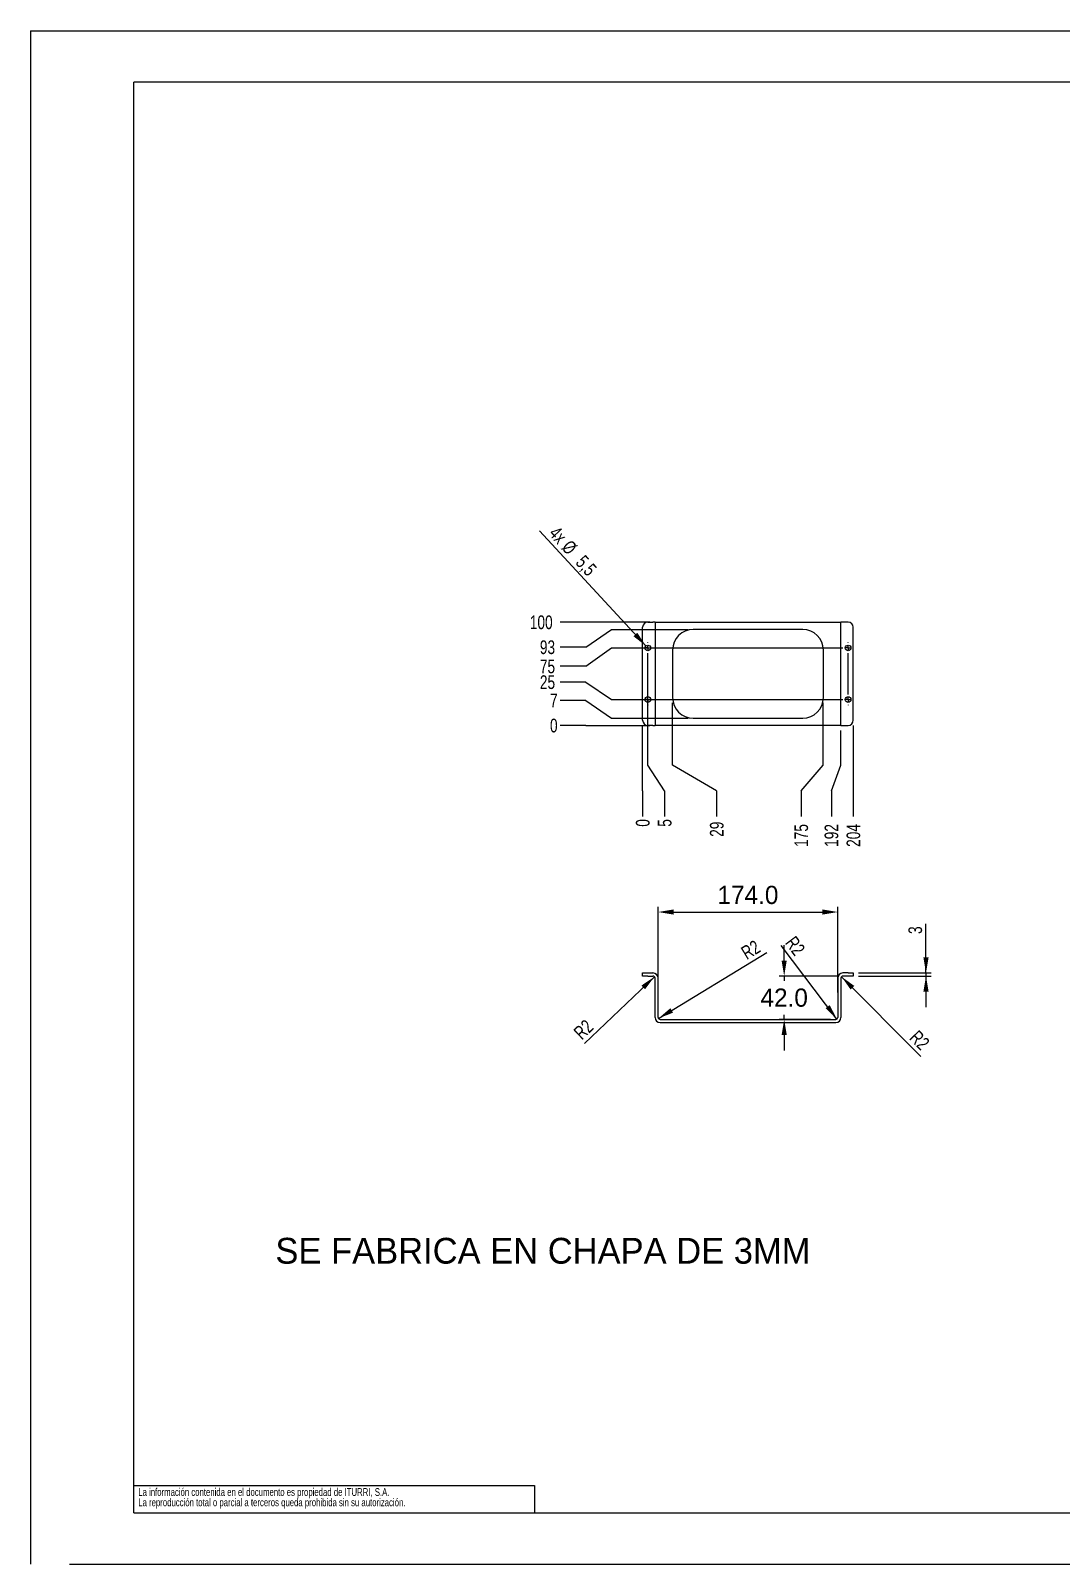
# Model space of a CAD drawing. Extents: x 0 to 797, y 0 to 297.
# Drawn here: x 0 to 199.7, y 0 to 297 of the extents above; entities that cross this region are included whole.
import ezdxf

# ---------------------------------------------------------------- set-up
doc = ezdxf.new("R2010")
doc.units = 0
doc.header["$PDSIZE"] = -1
doc.layers.get('0').update_dxf_attribs({"linetype": 'CONTINUOUS'})
doc.layers.get('Defpoints').update_dxf_attribs({"linetype": 'CONTINUOUS'})
doc.layers.add('FORMATO', color=7, linetype='CONTINUOUS')
doc.layers.add('SLD-0', color=7, linetype='CONTINUOUS')
doc.styles.add('SLDTEXTSTYLE0', font='TXT', dxfattribs={"width": 0.75})
doc.dimstyles.new('ISO-25', dxfattribs={"dimtxt": 2.5, "dimasz": 2.5, "dimexe": 1.25, "dimexo": 0.625, "dimtad": 1, "dimdsep": 46, "dimtxsty": 'Standard', "dimcen": 2.5, "dimadec": 0, "dimazin": 0, "dimtfac": 1, "dimtmove": 0, "dimatfit": 3, "dimfxl": 1, "dimarcsym": 0})
doc.dimstyles.new('SLDDIMSTYLE0', dxfattribs={"dimtxt": 2.645833, "dimasz": 3, "dimexe": 0, "dimexo": 0.0625, "dimgap": 0.661458, "dimtad": 0, "dimtih": 1, "dimtoh": 1, "dimdec": 0, "dimlfac": 5, "dimrnd": 1e-09, "dimdsep": 46, "dimtxsty": 'SLDTEXTSTYLE0', "dimblk1": 'NONE', "dimblk2": 'NONE', "dimsah": 1, "dimcen": 0.09, "dimadec": 0, "dimazin": 0, "dimtfac": 1, "dimtdec": 0, "dimtofl": 0, "dimtmove": 0, "dimatfit": 3, "dimldrblk": 'NONE', "dimfxl": 1, "dimtolj": 1, "dimtzin": 12, "dimarcsym": 0})
doc.dimstyles.new('SLDDIMSTYLE1', dxfattribs={"dimtxt": 2.645833, "dimasz": 3, "dimexe": 0, "dimexo": 0.0625, "dimgap": 0.661458, "dimtad": 0, "dimtih": 1, "dimtoh": 1, "dimdec": 1, "dimlfac": 5, "dimrnd": 1e-09, "dimzin": 12, "dimdsep": 46, "dimtxsty": 'SLDTEXTSTYLE0', "dimblk1": 'NONE', "dimblk2": 'NONE', "dimsah": 1, "dimcen": 0.09, "dimadec": 0, "dimazin": 0, "dimtfac": 1, "dimtdec": 1, "dimtofl": 0, "dimtmove": 0, "dimatfit": 3, "dimldrblk": 'NONE', "dimfxl": 1, "dimtolj": 1, "dimtzin": 12, "dimarcsym": 0})
doc.dimstyles.new('SLDDIMSTYLE2', dxfattribs={"dimtxt": 2.645833, "dimasz": 3, "dimexe": 0, "dimexo": 0.0625, "dimgap": 0.661458, "dimtad": 1, "dimdec": 1, "dimlfac": 5, "dimrnd": 1e-09, "dimzin": 12, "dimdsep": 46, "dimtxsty": 'SLDTEXTSTYLE0', "dimblk1": 'NONE', "dimblk2": 'NONE', "dimsah": 1, "dimcen": 0, "dimadec": 0, "dimazin": 0, "dimtfac": 1, "dimtdec": 1, "dimtmove": 0, "dimatfit": 3, "dimldrblk": 'NONE', "dimfxl": 1, "dimtolj": 1, "dimtzin": 12, "dimarcsym": 0})
doc.dimstyles.new('SLDDIMSTYLE4', dxfattribs={"dimtxt": 2.645833, "dimasz": 3, "dimexe": 0, "dimexo": 0.0625, "dimgap": 0.661458, "dimtad": 1, "dimdec": 1, "dimlfac": 5, "dimrnd": 1e-09, "dimzin": 12, "dimdsep": 46, "dimtxsty": 'SLDTEXTSTYLE0', "dimsah": 1, "dimcen": 0.09, "dimadec": 0, "dimazin": 0, "dimtfac": 1, "dimtdec": 1, "dimtmove": 0, "dimatfit": 0, "dimfxl": 1, "dimtolj": 1, "dimtzin": 12, "dimarcsym": 0})
doc.dimstyles.new('SLDDIMSTYLE5', dxfattribs={"dimtxt": 2.645833, "dimasz": 3, "dimexe": 0, "dimexo": 0.0625, "dimgap": 0.661458, "dimtad": 1, "dimdec": 1, "dimlfac": 5, "dimrnd": 1e-09, "dimzin": 12, "dimdsep": 46, "dimtxsty": 'SLDTEXTSTYLE0', "dimsah": 1, "dimcen": 0, "dimadec": 0, "dimazin": 0, "dimtfac": 1, "dimtdec": 1, "dimtofl": 0, "dimtmove": 1, "dimatfit": 3, "dimfxl": 1, "dimtolj": 1, "dimtzin": 12, "dimarcsym": 0})

# ---------------------------------------------------------------- blocks, each defined once
blk = doc.blocks.new('SW_NOTE_0_5')
at = {"layer": 'SLD-0', "color": 0, "char_height": 1.5, "attachment_point": 1, "style": 'SLDTEXTSTYLE0'}
for s, insert in [('La información contenida en el documento es propiedad de ITURRI, S.A.', (0, 1.93)), ('La reproducción total o parcial a terceros queda prohibida sin su autorización.', (0, -0.07))]:
    blk.add_mtext(s, dxfattribs=dict(at, insert=insert))
blk = doc.blocks.new('SW_NOTE_0_11')
at = {"layer": 'SLD-0', "color": 0, "char_height": 1.5, "attachment_point": 1, "style": 'SLDTEXTSTYLE0'}
for s, insert in [('La información contenida en el documento es propiedad de ITURRI, S.A.', (0, 1.93)), ('La reproducción total o parcial a terceros queda prohibida sin su autorización.', (0, -0.07))]:
    blk.add_mtext(s, dxfattribs=dict(at, insert=insert))
blk = doc.blocks.new('_D')
at = {"layer": 'FORMATO', "transparency": 16777216}
for p, q in [((118.55, 154.79), (118.55, 162.46)), ((118.55, 149.79), (118.55, 154.79)), ((118.55, 149.79), (118.55, 144.79))]:
    blk.add_line(p, q, dxfattribs=at)
at = {"layer": 'FORMATO', "transparency": 16777216, "insert": (117.25, 142.84), "char_height": 2.65, "attachment_point": 1, "rotation": 90, "style": 'SLDTEXTSTYLE0'}
blk.add_mtext('0', dxfattribs=at)
blk = doc.blocks.new('_NONE')
blk = doc.blocks.new('_D_1')
at = {"layer": 'FORMATO', "color": 7, "transparency": 16777216}
for p, q in [((119.55, 154.79), (119.55, 176.46)), ((122.8, 149.79), (119.55, 154.79)), ((122.8, 149.79), (122.8, 144.79))]:
    blk.add_line(p, q, dxfattribs=at)
at = {"layer": 'FORMATO', "color": 7, "transparency": 16777216, "insert": (121.49, 142.84), "char_height": 2.65, "attachment_point": 1, "rotation": 90, "style": 'SLDTEXTSTYLE0'}
blk.add_mtext('5', dxfattribs=at)
blk = doc.blocks.new('_D_2')
at = {"layer": 'FORMATO', "color": 7, "transparency": 16777216}
for p, q in [((124.35, 154.79), (124.35, 166.86)), ((132.89, 149.79), (124.35, 154.79)), ((132.89, 149.79), (132.89, 144.79))]:
    blk.add_line(p, q, dxfattribs=at)
at = {"layer": 'FORMATO', "color": 7, "transparency": 16777216, "insert": (131.58, 140.88), "char_height": 2.646, "attachment_point": 1, "rotation": 90, "style": 'SLDTEXTSTYLE0'}
blk.add_mtext('29', dxfattribs=at)
blk = doc.blocks.new('_D_3')
at = {"layer": 'FORMATO', "color": 7, "transparency": 16777216}
for p, q in [((153.55, 154.79), (153.55, 166.86)), ((149.26, 149.79), (153.55, 154.79)), ((149.26, 149.79), (149.26, 144.79))]:
    blk.add_line(p, q, dxfattribs=at)
at = {"layer": 'FORMATO', "color": 7, "transparency": 16777216, "insert": (147.95, 138.93), "char_height": 2.646, "attachment_point": 1, "rotation": 90, "style": 'SLDTEXTSTYLE0'}
blk.add_mtext('175', dxfattribs=at)
blk = doc.blocks.new('_D_4')
at = {"layer": 'FORMATO', "color": 7, "transparency": 16777216}
for p, q in [((156.95, 154.79), (156.95, 161.46)), ((155.11, 149.79), (156.95, 154.79)), ((155.11, 149.79), (155.11, 144.79))]:
    blk.add_line(p, q, dxfattribs=at)
at = {"layer": 'FORMATO', "color": 7, "transparency": 16777216, "insert": (153.8, 138.93), "char_height": 2.646, "attachment_point": 1, "rotation": 90, "style": 'SLDTEXTSTYLE0'}
blk.add_mtext('192', dxfattribs=at)
blk = doc.blocks.new('_D_5')
at = {"layer": 'FORMATO', "color": 7, "transparency": 16777216}
blk.add_line((159.35, 162.46), (159.35, 144.79), dxfattribs=at)
at = {"layer": 'FORMATO', "color": 7, "transparency": 16777216, "insert": (158.05, 138.93), "char_height": 2.646, "attachment_point": 1, "rotation": 90, "style": 'SLDTEXTSTYLE0'}
blk.add_mtext('204', dxfattribs=at)
blk = doc.blocks.new('_D_6')
at = {"layer": 'FORMATO', "transparency": 16777216}
for p, q in [((107.55, 162.46), (102.55, 162.46)), ((107.55, 162.46), (112.55, 162.46)), ((112.55, 162.46), (119.95, 162.46))]:
    blk.add_line(p, q, dxfattribs=at)
at = {"layer": 'FORMATO', "transparency": 16777216, "insert": (100.6, 163.76), "char_height": 2.65, "attachment_point": 1, "style": 'SLDTEXTSTYLE0'}
blk.add_mtext('0', dxfattribs=at)
blk = doc.blocks.new('_D_7')
at = {"layer": 'FORMATO', "color": 7, "transparency": 16777216}
for p, q in [((107.55, 167.3), (102.55, 167.3)), ((107.55, 167.3), (112.55, 163.86)), ((112.55, 163.86), (127.35, 163.86))]:
    blk.add_line(p, q, dxfattribs=at)
at = {"layer": 'FORMATO', "color": 7, "transparency": 16777216, "insert": (100.6, 168.61), "char_height": 2.65, "attachment_point": 1, "style": 'SLDTEXTSTYLE0'}
blk.add_mtext('7', dxfattribs=at)
blk = doc.blocks.new('_D_8')
at = {"layer": 'FORMATO', "color": 7, "transparency": 16777216}
for p, q in [((107.55, 170.85), (102.55, 170.85)), ((107.55, 170.85), (112.55, 167.46)), ((112.55, 167.46), (157.35, 167.46))]:
    blk.add_line(p, q, dxfattribs=at)
at = {"layer": 'FORMATO', "color": 7, "transparency": 16777216, "insert": (98.64, 172.16), "char_height": 2.646, "attachment_point": 1, "style": 'SLDTEXTSTYLE0'}
blk.add_mtext('25', dxfattribs=at)
blk = doc.blocks.new('_D_9')
at = {"layer": 'FORMATO', "color": 7, "transparency": 16777216}
for p, q in [((107.55, 173.91), (112.55, 177.46)), ((112.55, 177.46), (157.35, 177.46)), ((107.55, 173.91), (102.55, 173.91))]:
    blk.add_line(p, q, dxfattribs=at)
at = {"layer": 'FORMATO', "color": 7, "transparency": 16777216, "insert": (98.64, 175.21), "char_height": 2.646, "attachment_point": 1, "style": 'SLDTEXTSTYLE0'}
blk.add_mtext('75', dxfattribs=at)
blk = doc.blocks.new('_D_10')
at = {"layer": 'FORMATO', "color": 7, "transparency": 16777216}
for p, q in [((107.55, 177.61), (112.55, 181.06)), ((112.55, 181.06), (127.35, 181.06)), ((107.55, 177.61), (102.55, 177.61))]:
    blk.add_line(p, q, dxfattribs=at)
at = {"layer": 'FORMATO', "color": 7, "transparency": 16777216, "insert": (98.64, 178.92), "char_height": 2.646, "attachment_point": 1, "style": 'SLDTEXTSTYLE0'}
blk.add_mtext('93', dxfattribs=at)
blk = doc.blocks.new('_D_11')
at = {"layer": 'FORMATO', "color": 7, "transparency": 16777216}
blk.add_line((119.95, 182.46), (102.55, 182.46), dxfattribs=at)
at = {"layer": 'FORMATO', "color": 7, "transparency": 16777216, "insert": (96.69, 183.76), "char_height": 2.646, "attachment_point": 1, "style": 'SLDTEXTSTYLE0'}
blk.add_mtext('100', dxfattribs=at)
blk = doc.blocks.new('_D_12')
at = {"layer": 'FORMATO', "color": 7, "transparency": 16777216, "char_height": 2.646, "attachment_point": 1, "rotation": 312.761, "style": 'SLDTEXTSTYLE0'}
for s, insert in [('4x', (102.16, 201.27)), ('%%c', (104.64, 198.59)), ('5,5', (107.35, 195.66))]:
    blk.add_mtext(s, dxfattribs=dict(at, insert=insert))
blk = doc.blocks.new('SW_CENTERMARKSYMBOL_0')
at = {"color": 0, "linetype": 'Continuous'}
for p, q in [((-1, 0), (-1.05, 0)), ((0, 0), (-0.5, 0)), ((0, 1), (0, 1.05)), ((0, 0), (0, 0.5)), ((0, 0), (0, -0.5)), ((0, 0), (0.5, 0)), ((1, 0), (1.05, 0)), ((0, -1), (0, -1.05))]:
    blk.add_line(p, q, dxfattribs=at)
blk = doc.blocks.new('SW_CENTERMARKSYMBOL_1')
at = {"layer": 'FORMATO', "color": 0}
for p, q in [((-1, 0), (-1.05, 0)), ((0, 0), (-0.5, 0)), ((0, 1), (0, 1.05)), ((0, 0), (0, 0.5)), ((0, 0), (0, -0.5)), ((0, 0), (0.5, 0)), ((1, 0), (37.8, 0)), ((38.8, 0), (38.3, 0)), ((38.8, 1), (38.8, 1.05)), ((38.8, 0), (38.8, 0.5)), ((38.8, 0), (38.8, -0.5)), ((38.8, 0), (39.3, 0)), ((39.8, 0), (39.85, 0)), ((0, -9), (0, -1)), ((38.8, -9), (38.8, -1)), ((-1, -10), (-1.05, -10)), ((0, -10), (-0.5, -10)), ((0, -10), (0, -9.5)), ((0, -10), (0, -10.5)), ((0, -10), (0.5, -10)), ((0, -11), (0, -11.05)), ((1, -10), (37.8, -10)), ((38.8, -10), (38.3, -10)), ((38.8, -10), (38.8, -9.5)), ((38.8, -10), (38.8, -10.5)), ((38.8, -10), (39.3, -10)), ((38.8, -11), (38.8, -11.05)), ((39.8, -10), (39.85, -10))]:
    blk.add_line(p, q, dxfattribs=at)
blk = doc.blocks.new('_D_24')
at = {"layer": 'FORMATO', "color": 7, "transparency": 16777216}
for p, q in [((173.44, 114.52), (173.44, 124.02)), ((160.35, 114.52), (174.44, 114.52)), ((160.35, 113.92), (174.44, 113.92)), ((173.44, 114.52), (173.44, 113.92)), ((173.44, 113.92), (173.44, 107.92))]:
    blk.add_line(p, q, dxfattribs=at)
for points in [[(173.44, 114.52), (173.94, 117.52), (172.94, 117.52)], [(173.44, 113.92), (172.94, 110.92), (173.94, 110.92)]]:
    blk.add_solid(points, dxfattribs=at)
at = {"layer": 'FORMATO', "color": 7, "transparency": 16777216, "insert": (170.03, 122.07), "char_height": 2.65, "attachment_point": 1, "rotation": 90, "style": 'SLDTEXTSTYLE0'}
blk.add_mtext('3', dxfattribs=at)
blk = doc.blocks.new('_D_25')
at = {"layer": 'FORMATO', "color": 7, "transparency": 16777216}
blk.add_line((157.07, 113.8), (172.41, 98.33), dxfattribs=at)
blk.add_solid([(157.07, 113.8), (158.83, 111.32), (159.54, 112.02)], dxfattribs=at)
at = {"layer": 'FORMATO', "color": 7, "transparency": 16777216, "insert": (171.95, 103.64), "char_height": 2.646, "attachment_point": 1, "rotation": 314.7814, "style": 'SLDTEXTSTYLE0'}
blk.add_mtext('R2', dxfattribs=at)
blk = doc.blocks.new('_D_26')
at = {"layer": 'FORMATO', "color": 7, "transparency": 16777216}
blk.add_line((156.19, 105.6), (145.41, 119.86), dxfattribs=at)
blk.add_solid([(156.19, 105.6), (154.78, 108.29), (153.99, 107.69)], dxfattribs=at)
at = {"layer": 'FORMATO', "color": 7, "transparency": 16777216, "insert": (148.14, 121.91), "char_height": 2.646, "attachment_point": 1, "rotation": 307.0274, "style": 'SLDTEXTSTYLE0'}
blk.add_mtext('R2', dxfattribs=at)
blk = doc.blocks.new('_D_27')
at = {"layer": 'FORMATO', "color": 7, "transparency": 16777216}
blk.add_line((121.61, 105.71), (142.62, 118.47), dxfattribs=at)
blk.add_solid([(121.61, 105.71), (124.44, 106.84), (123.92, 107.69)], dxfattribs=at)
at = {"layer": 'FORMATO', "color": 7, "transparency": 16777216, "insert": (137.35, 119.26), "char_height": 2.646, "attachment_point": 1, "rotation": 31.2881, "style": 'SLDTEXTSTYLE0'}
blk.add_mtext('R2', dxfattribs=at)
blk = doc.blocks.new('_D_28')
at = {"layer": 'FORMATO', "color": 7, "transparency": 16777216}
blk.add_line((120.84, 113.79), (107.29, 100.89), dxfattribs=at)
blk.add_solid([(120.84, 113.79), (118.33, 112.09), (119.02, 111.36)], dxfattribs=at)
at = {"layer": 'FORMATO', "color": 7, "transparency": 16777216, "insert": (104.94, 103.36), "char_height": 2.646, "attachment_point": 1, "rotation": 43.5314, "style": 'SLDTEXTSTYLE0'}
blk.add_mtext('R2', dxfattribs=at)
blk = doc.blocks.new('*D62')
at = {"color": 0, "lineweight": -2, "transparency": 16777216}
for p, q in [((121.55, 110.72), (121.55, 127.32)), ((124.55, 126.32), (153.35, 126.32)), ((156.35, 110.72), (156.35, 127.32))]:
    blk.add_line(p, q, dxfattribs=at)
at = {"color": 0, "transparency": 16777216}
for points in [[(124.55, 126.82), (124.55, 125.82), (121.55, 126.32)], [(153.35, 126.82), (153.35, 125.82), (156.35, 126.32)]]:
    blk.add_solid(points, dxfattribs=at)
at = {"layer": 'Defpoints', "color": 0, "transparency": 16777216}
for p in [(156.35, 126.32), (121.55, 109.72), (156.35, 109.72)]:
    blk.add_point(p, dxfattribs=at)
at = {"color": 0, "transparency": 16777216, "insert": (138.95, 129.61), "char_height": 3.528, "attachment_point": 5}
blk.add_mtext('174.0', dxfattribs=at)
blk = doc.blocks.new('*D63')
at = {"color": 0, "lineweight": -2, "transparency": 16777216}
for p, q in [((145.97, 116.92), (145.97, 119.92)), ((156.35, 113.92), (144.97, 113.92)), ((145.97, 113.92), (145.97, 113.01)), ((154.95, 105.52), (144.97, 105.52)), ((145.97, 105.52), (145.97, 106.43)), ((145.97, 102.52), (145.97, 99.52))]:
    blk.add_line(p, q, dxfattribs=at)
at = {"color": 0, "transparency": 16777216}
for points in [[(145.47, 116.92), (146.47, 116.92), (145.97, 113.92)], [(145.47, 102.52), (146.47, 102.52), (145.97, 105.52)]]:
    blk.add_solid(points, dxfattribs=at)
at = {"layer": 'Defpoints', "color": 0, "transparency": 16777216}
for p in [(145.97, 113.92), (157.35, 113.92), (155.95, 105.52)]:
    blk.add_point(p, dxfattribs=at)
at = {"color": 0, "transparency": 16777216, "insert": (145.97, 109.72), "char_height": 3.528, "attachment_point": 5}
blk.add_mtext('42.0', dxfattribs=at)

msp = doc.modelspace()

# ---------------------------------------------------------------- linework, layer by layer
at = {"color": 7, "linetype": 'Continuous'}
for p, q in [((0, 297), (420, 297)), ((0, 297), (0, -0.001)), ((410, 287), (20, 287)), ((20, 10), (20, 287)), ((118.554, 163.455), (118.554, 181.455)), ((119.554, 182.455), (120.554, 182.455)), ((120.954, 182.455), (120.554, 182.455)), ((120.954, 182.455), (120.954, 162.455)), ((120.954, 182.455), (121.954, 182.455)), ((121.954, 182.455), (155.954, 182.455)), ((155.954, 182.455), (156.954, 182.455)), ((156.954, 162.455), (156.954, 182.455)), ((157.354, 182.455), (156.954, 182.455)), ((158.354, 182.455), (157.354, 182.455)), ((159.354, 163.455), (159.354, 181.455)), ((149.554, 181.055), (128.354, 181.055)), ((124.354, 177.055), (124.354, 167.855)), ((153.554, 167.855), (153.554, 177.055)), ((128.354, 163.855), (149.554, 163.855)), ((120.554, 162.455), (119.554, 162.455)), ((120.554, 162.455), (120.954, 162.455)), ((121.954, 162.455), (120.954, 162.455)), ((155.954, 162.455), (121.954, 162.455)), ((156.954, 162.455), (155.954, 162.455)), ((156.954, 162.455), (157.354, 162.455)), ((157.354, 162.455), (158.354, 162.455)), ((118.554, 113.918), (118.554, 114.518)), ((118.554, 114.518), (119.554, 114.518)), ((119.554, 113.918), (118.554, 113.918)), ((119.554, 114.518), (120.554, 114.518)), ((119.554, 113.918), (120.554, 113.918)), ((120.954, 105.918), (120.954, 113.518)), ((121.554, 105.918), (121.554, 113.518)), ((156.354, 113.518), (156.354, 105.918)), ((156.954, 113.518), (156.954, 105.918)), ((158.354, 114.518), (157.354, 114.518)), ((158.354, 113.918), (157.354, 113.918)), ((158.354, 114.518), (159.354, 114.518)), ((159.354, 113.918), (158.354, 113.918)), ((159.354, 114.518), (159.354, 113.918)), ((121.954, 105.518), (155.954, 105.518)), ((121.954, 104.918), (155.954, 104.918)), ((20, 10), (410, 10)), ((7.531, 0), (420, 0))]:
    msp.add_line(p, q, dxfattribs=at)
for centre in [(119.554, 177.455), (158.354, 177.455), (119.554, 167.455), (158.354, 167.455)]:
    msp.add_circle(centre, 0.55, dxfattribs=at)
for centre, radius, start, end in [((119.554, 181.455), 1, 90, 180), ((158.354, 181.455), 1, 0, 90), ((128.354, 177.055), 4, 90, 180), ((149.554, 177.055), 4, 0, 90), ((128.354, 167.855), 4, 180, 270), ((149.554, 167.855), 4, 270, 0), ((119.554, 163.455), 1, 180, 270), ((158.354, 163.455), 1, 270, 0), ((120.554, 113.518), 1, 0, 90), ((120.554, 113.518), 0.4, 0, 90), ((157.354, 113.518), 1, 90, 180), ((157.354, 113.518), 0.4, 90, 180), ((121.954, 105.918), 1, 180, 270), ((121.954, 105.918), 0.4, 180, 270), ((155.954, 105.918), 0.4, 270, 0), ((155.954, 105.918), 1, 270, 0)]:
    msp.add_arc(centre, radius, start, end, dxfattribs=at)
at = {"layer": 'FORMATO', "color": 52}
msp.add_line((119.18, 177.859), (98.587, 200.129), dxfattribs=at)
msp.add_solid([(119.18, 177.859), (117.511, 180.401), (116.777, 179.722)], dxfattribs=at)
at = {"layer": 'SLD-0'}
for p, q in [((20.002, 15.245), (97.629, 15.245)), ((97.629, 15.245), (97.629, 10))]:
    msp.add_line(p, q, dxfattribs=at)

# ---------------------------------------------------------------- block references
at = {"color": 7, "linetype": 'Continuous'}
msp.add_blockref('SW_CENTERMARKSYMBOL_0', (119.554, 167.455), dxfattribs=at)
at = {"layer": 'FORMATO', "color": 52}
msp.add_blockref('SW_CENTERMARKSYMBOL_1', (119.554, 177.455), dxfattribs=at)
at = {"layer": 'SLD-0'}
for name in ['SW_NOTE_0_5', 'SW_NOTE_0_11']:
    msp.add_blockref(name, (20.838, 12.819), dxfattribs=at)

# ---------------------------------------------------------------- texts
at = {"insert": (47.408, 63.223), "char_height": 5, "attachment_point": 1}
msp.add_mtext_dynamic_manual_height_columns('SE FABRICA EN CHAPA DE 3MM', width=150.3579, gutter_width=17.639, heights=[0], dxfattribs=at)

# ---------------------------------------------------------------- dimensions: what is measured, and where the dimension line sits
dim = msp.add_linear_dim(base=(156.354, 126.324), p1=(121.554, 109.718), p2=(156.354, 109.718), dimstyle='ISO-25', override={"dimtxt": 3.527778, "dimasz": 3, "dimexe": 1, "dimexo": 1, "dimgap": 1.524, "dimtih": 1, "dimtoh": 1, "dimdec": 1, "dimlfac": 5, "dimzin": 0, "dimtdec": 1, "dimtzin": 0})
dim.commit()
dim.dimension.update_dxf_attribs({"geometry": '*D62', "text_midpoint": (138.954, 129.612)})
dim = msp.add_linear_dim(base=(145.969, 113.918), p1=(155.954, 105.518), p2=(157.354, 113.918), angle=90, dimstyle='ISO-25', override={"dimtxt": 3.527778, "dimasz": 3, "dimexe": 1, "dimexo": 1, "dimgap": 1.524, "dimtih": 1, "dimtoh": 1, "dimdec": 1, "dimlfac": 5, "dimzin": 0, "dimtdec": 1, "dimtzin": 0})
dim.commit()
dim.dimension.update_dxf_attribs({"geometry": '*D63', "text_midpoint": (145.969, 109.718)})
at = {"layer": 'FORMATO', "color": 7}
dim = msp.add_diameter_dim_2p(p1=(0.615, 0.912), p2=(0, 0), text='4x<>', dimstyle='SLDDIMSTYLE2', dxfattribs=at)
dim.commit()
dim.dimension.update_dxf_attribs({"geometry": '_D_12', "text_midpoint": (103.851, 194.436), "dimtype": 163})
for feature_location, offset, dtype, origin, picture, middle in [((120.954, 182.455), (-18.4, 0), 0, (120.954, 162.455), '_D_11', (99.621, 182.455)), ((128.354, 181.055), (-25.8, -3.446), 0, (120.954, 162.455), '_D_10', (100.599, 177.609)), ((158.354, 177.455), (-55.8, -3.55), 0, (120.954, 162.455), '_D_9', (100.599, 173.905)), ((119.554, 177.455), (3.246, -32.661), 1, (118.554, 163.455), '_D_1', (122.8, 143.817)), ((158.354, 167.455), (-55.8, 3.392), 0, (120.954, 162.455), '_D_8', (100.599, 170.847)), ((128.354, 163.855), (-25.8, 3.446), 0, (120.954, 162.455), '_D_7', (101.576, 167.301)), ((124.354, 167.855), (8.538, -23.061), 1, (118.554, 163.455), '_D_2', (132.892, 142.84)), ((153.554, 167.855), (-4.292, -23.061), 1, (118.554, 163.455), '_D_3', (149.262, 141.862)), ((156.954, 162.455), (-1.846, -17.661), 1, (118.554, 163.455), '_D_4', (155.108, 141.862)), ((159.354, 163.455), (0, -18.661), 1, (118.554, 163.455), '_D_5', (159.354, 141.862))]:
    dim = msp.add_ordinate_dim(feature_location=feature_location, offset=offset, dtype=dtype, origin=origin, dimstyle='SLDDIMSTYLE1', dxfattribs=at)
    dim.commit()
    dim.dimension.update_dxf_attribs({"geometry": picture, "text_midpoint": middle})
at = {"layer": 'FORMATO'}
for feature_location, offset, dtype, origin, picture, middle in [((120.953867579, 162.455261018), (-18.4, 0), 0, (120.953867579, 162.455261018), '_D_6', (101.576379112, 162.455261018)), ((118.553867579, 163.455261018), (0, -18.660618679), 1, (118.553867579, 163.455261018), '_D', (118.553867579, 143.817153872))]:
    dim = msp.add_ordinate_dim(feature_location=feature_location, offset=offset, dtype=dtype, origin=origin, dimstyle='SLDDIMSTYLE0', dxfattribs=at)
    dim.commit()
    dim.dimension.update_dxf_attribs({"geometry": picture, "text_midpoint": middle})
at = {"layer": 'FORMATO', "color": 7}
for center, mpoint, picture, middle in [((155.954, 105.918), (156.195, 105.599), '_D_26', (146.579, 118.347)), ((121.954, 105.918), (121.612, 105.71), '_D_27', (140.953, 117.464)), ((120.554, 113.518), (120.844, 113.793), '_D_28', (108.665, 102.223)), ((157.354, 113.518), (157.072, 113.802), '_D_25', (171.058, 99.709))]:
    dim = msp.add_radius_dim(center=center, mpoint=mpoint, dimstyle='SLDDIMSTYLE5', dxfattribs=at)
    dim.commit()
    dim.dimension.update_dxf_attribs({"geometry": picture, "text_midpoint": middle, "dimtype": 164})
dim = msp.add_linear_dim(base=(173.439, 113.918), p1=(159.354, 114.518), p2=(159.354, 113.918), angle=90, dimstyle='SLDDIMSTYLE4', dxfattribs=at)
dim.commit()
dim.dimension.update_dxf_attribs({"geometry": '_D_24', "text_midpoint": (173.439, 123.045), "dimtype": 160})

doc.saveas('drawing.dxf')
